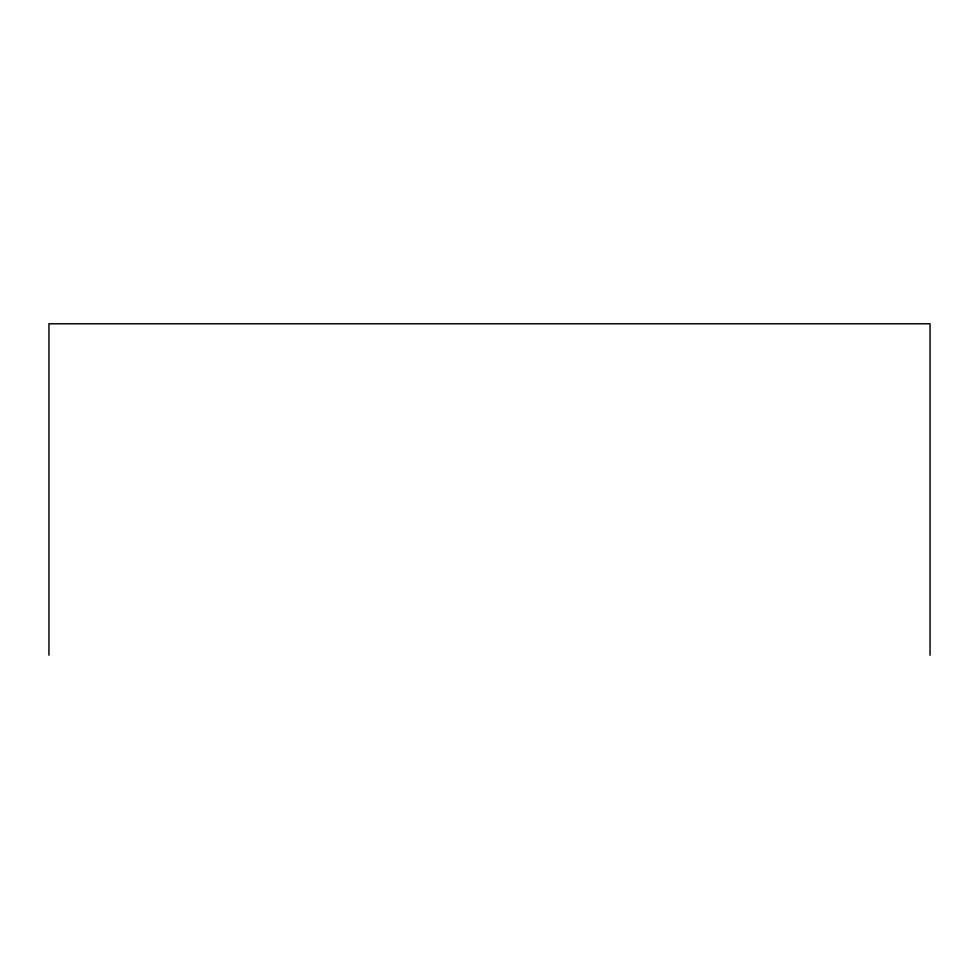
<?xml version="1.0" encoding="UTF-8"?>
<svg xmlns="http://www.w3.org/2000/svg" width="979" height="979" viewBox="0 0 979 979"><rect width="100%" height="100%" fill="white"/><g stroke="black" fill="none" stroke-linecap="round" stroke-linejoin="round"><path stroke-width="1.47" d="M930.05 655.232L930.05 323.768L48.95 323.768L48.95 655.232"/></g></svg>
